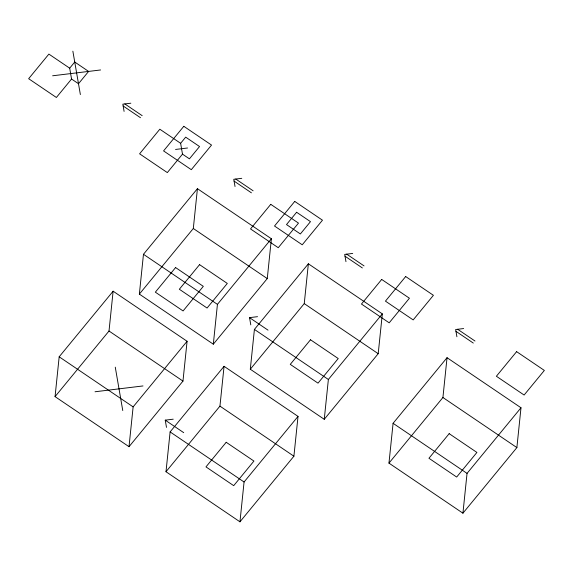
<?xml version="1.0" encoding="UTF-8"?>
<svg xmlns="http://www.w3.org/2000/svg" width="573" height="573" viewBox="0 0 573 573"><rect width="100%" height="100%" fill="white"/><g stroke="black" fill="none" stroke-linecap="round" stroke-linejoin="round"><path stroke-width="0.86" d="M55.058 396.623L59.177 356.807L113.125 291.199L187.085 341.272L182.973 381.088L129.018 446.696L55.058 396.623L109.013 331.015L113.125 291.199M139.361 294.107L143.472 254.29L197.427 188.682L271.387 238.762L267.269 278.578L213.321 344.187L139.361 294.107L193.316 228.498L197.427 188.682M129.018 446.696L133.129 406.88L187.085 341.272M165.998 471.737L170.109 431.92L224.064 366.312L298.024 416.392L293.906 456.208L239.958 521.817L165.998 471.737L219.946 406.128L224.064 366.312M213.321 344.187L217.432 304.37L271.387 238.762M250.301 369.227L254.412 329.411L308.367 263.795L382.327 313.875L378.209 353.691L324.254 419.3L250.301 369.227L304.249 303.611L308.367 263.795M239.958 521.817L244.069 482L298.024 416.392M324.254 419.3L328.372 379.484L382.327 313.875M388.967 463.12L393.085 423.304L447.04 357.695L520.993 407.768L516.882 447.585L462.927 513.193L388.967 463.12L442.922 397.512L447.04 357.695M462.927 513.193L467.045 473.384L520.993 407.768M69.684 68.18L74.741 62.027L88.607 71.417L78.494 83.722L71.561 79.024L69.684 68.18L48.884 54.098L28.65 78.702L56.383 97.482L71.561 79.024M180.624 143.3L185.681 137.148L199.547 146.538L189.427 158.836L182.493 154.144L180.624 143.3L159.817 129.212L139.59 153.815L167.323 172.595L182.493 154.144M52.63 75.786L100.597 69.963M130.837 103.204L122.844 104.171L124.09 111.406M175.56 149.446L187.557 147.992M241.77 178.318L233.777 179.292L235.03 186.519M352.71 253.438L344.717 254.405L345.963 261.639M250.788 324.87L249.542 317.643L257.535 316.668M463.65 328.551L455.65 329.525L456.903 336.752M95.032 391.767L142.999 385.944M166.492 427.386L165.239 420.152L173.232 419.185M124.842 103.928L142.176 115.667M235.775 179.048L253.108 190.788M346.715 254.161L364.048 265.901M457.655 329.282L474.988 341.021M123.152 105.984L140.485 117.716M234.092 181.097L251.425 192.836M345.025 256.217L362.365 267.949M455.965 331.33L473.298 343.069M193.316 228.498L267.269 278.578M304.249 303.611L378.209 353.691M442.922 397.512L516.882 447.585M249.542 317.643L268.028 330.155M143.472 254.29L217.432 304.37M254.412 329.411L328.372 379.484M393.085 423.304L467.045 473.384M109.013 331.015L182.973 381.088M219.946 406.128L293.906 456.208M165.239 420.152L183.725 432.672M59.177 356.807L133.129 406.88M170.109 431.92L244.069 482M72.864 51.183L80.37 94.566M115.266 367.164L122.765 410.547M183.804 126.304L163.57 150.907L191.303 169.68L211.537 145.076L183.804 126.304M175.582 267.562L155.347 292.166L183.081 310.946L203.315 286.342L175.582 267.562M199.562 264.647L179.335 289.25L207.068 308.03L227.302 283.427L199.562 264.647M270.757 204.332L250.523 228.935L278.256 247.715L298.49 223.112L270.757 204.332M294.744 201.417L274.51 226.02L302.243 244.8L322.477 220.197L294.744 201.417M296.613 212.261L286.5 224.566L300.367 233.956L310.48 221.651L296.613 212.261M226.199 442.284L205.972 466.888L233.705 485.66L253.932 461.057L226.199 442.284M310.502 339.768L290.267 364.371L318.008 383.151L338.235 358.548L310.502 339.768M381.697 279.445L361.463 304.048L389.196 322.828L409.43 298.225L381.697 279.445M405.677 276.537L385.443 301.14L413.183 319.913L433.41 295.31L405.677 276.537M449.175 433.661L428.941 458.264L456.674 477.044L476.908 452.441L449.175 433.661M516.617 351.65L496.383 376.253L524.116 395.033L544.35 370.43L516.617 351.65"/></g></svg>
